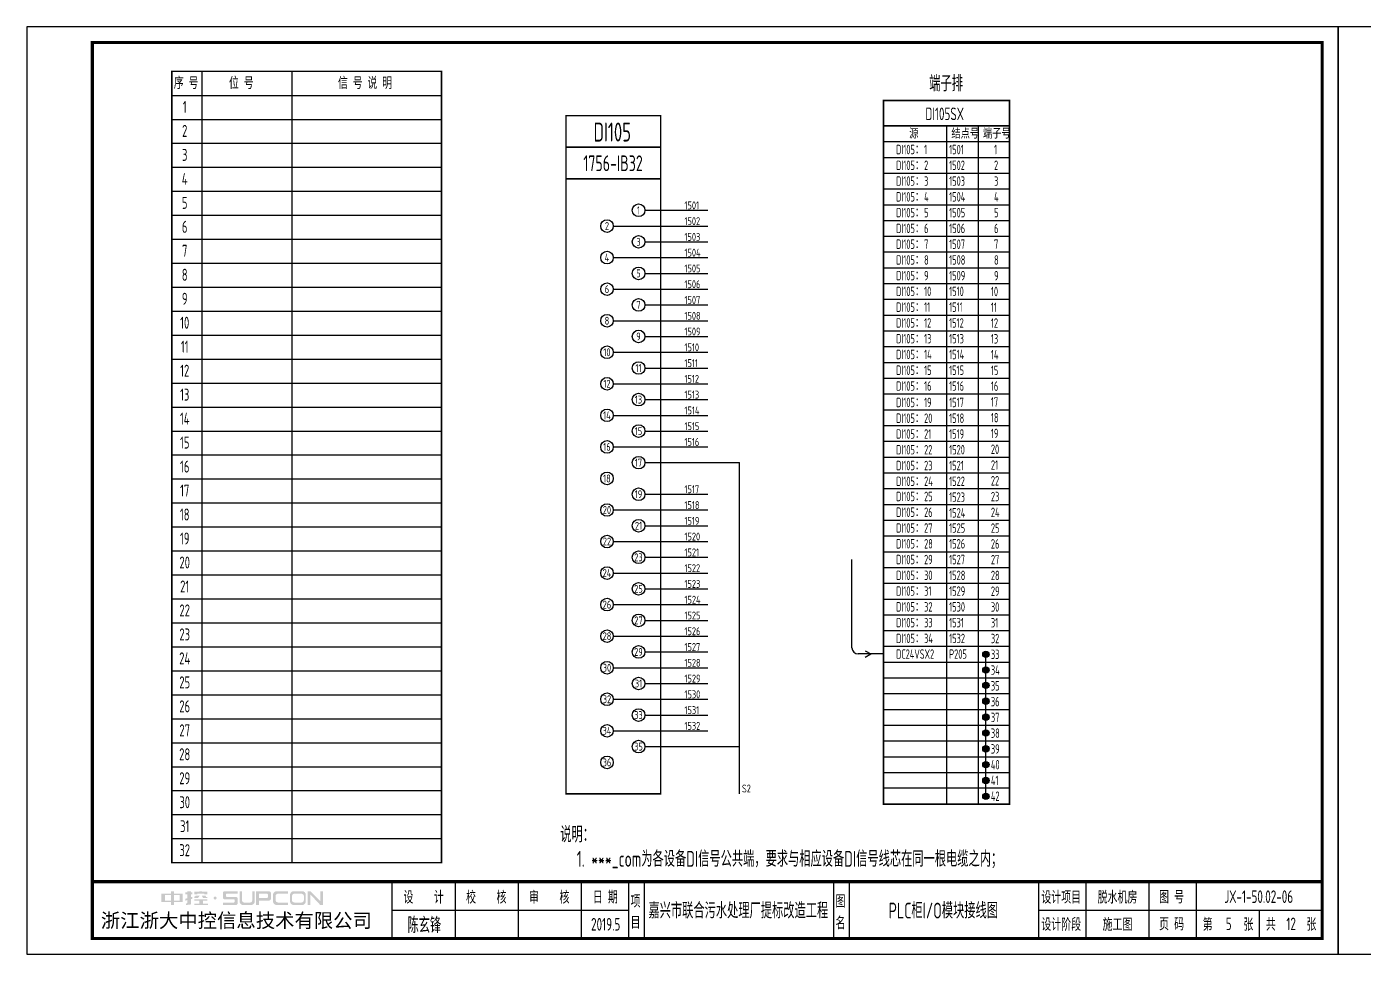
# Model space of a CAD drawing. Header units: millimetres. Extents: x 30557 to 235556, y -116603 to -73383.
# Drawn here: x 102610 to 106851, y -79651 to -76711 of the extents above; entities that cross this region are included whole.
import ezdxf
from ezdxf.enums import TextEntityAlignment as Align

# ---------------------------------------------------------------- set-up
doc = ezdxf.new("R2010")
doc.units = ezdxf.units.MM
doc.layers.add('1', color=3, linetype='Continuous')
doc.layers.add('符号层', color=3, linetype='Continuous')
doc.layers.add('_Drawing', color=7, linetype='Continuous', lineweight=25)
doc.styles.add('supcon', font='sceie.shx', dxfattribs={"width": 0.75, "height": 40, "bigfont": 'sceic.shx'})
doc.styles.add('Title', font='', dxfattribs={"height": 45})
doc.styles.get('Title').set_extended_font_data('SimHei')

# ---------------------------------------------------------------- blocks, each defined once
blk = doc.blocks.new('中控·SUPCON')
at = {"linetype": 'Continuous'}
h = blk.add_hatch(color=2, dxfattribs=at)
h.dxf.hatch_style = 1
h.paths.add_polyline_path([(34, 33), (20, 33), (20, 37), (15, 37), (15, 36), (15, 33), (0, 33), (0, 20), (13, 20), (15, 20), (15, 15), (20, 15), (20, 20), (22, 20), (34, 20)])
h.paths.add_polyline_path([(20, 30), (20, 31), (29, 31), (29, 22), (20, 22)], flags=16)
h.paths.add_polyline_path([(15, 30), (15, 22), (6, 22), (6, 31), (15, 31)], flags=16)
h.paths.add_polyline_path([(47, 32), (49, 32), (49, 35), (47, 35), (47, 37), (41, 37), (41, 35), (38, 35), (38, 32), (41, 32), (41, 25.8), (38, 25), (38, 22), (41, 22.8), (41, 18.3), (39, 17), (39, 15), (47, 16), (47, 24.5), (49, 25), (49, 28), (47, 27.5)])
h.paths.add_polyline_path([(61, 30), (55, 30), (52, 28), (52, 26), (58, 26)])
h.paths.add_polyline_path([(73, 28), (71, 28), (70, 30), (64, 30), (66, 26), (73, 26)])
h.paths.add_polyline_path([(73, 36), (64.6, 36), (64.6, 37), (60.4, 37), (60.4, 36), (52, 36), (52, 32), (56.8, 32), (56.8, 33.1), (68.2, 33.1), (68.2, 32), (73, 32)])
h.paths.add_polyline_path([(66, 22), (73, 22), (73, 24), (52, 24), (52, 22), (60, 22), (60, 17), (52, 17), (52, 15), (74, 15), (74, 17), (66, 17)])
h.paths.add_polyline_path([(82.7, 26.1, 1), (87.6, 26.1, 1)])
h.paths.add_polyline_path([(118, 28), (103.5, 28, -0.414214), (102.5, 29), (102.5, 32, -0.414214), (103.5, 33), (121, 33), (121, 37), (100.5, 37, 0.414214), (97.5, 34), (97.5, 27, 0.414214), (100.5, 24), (115, 24, -0.414214), (116, 23), (116, 20, -0.414214), (115, 19), (97.5, 19), (97.5, 15), (118, 15, 0.414214), (121, 18), (121, 25, 0.414214)])
h.paths.add_polyline_path([(128, 37), (124, 37), (124, 36), (124, 21, 0.414214), (130, 15), (142, 15, 0.414214), (148, 21), (148, 37), (144, 37), (144, 22, -0.414214), (141, 19), (131, 19, -0.414214), (128, 22)])
h.paths.add_polyline_path([(174, 26), (174, 33, 0.414214), (170, 37), (150, 37), (150, 36), (150, 15), (155, 15), (155, 22), (170, 22, 0.414214)])
h.paths.add_polyline_path([(167, 26), (155, 26), (155, 33), (167, 33, -0.414214), (169, 31), (169, 28, -0.414214)], flags=16)
h.paths.add_polyline_path([(201, 19), (185, 19, -0.414214), (181, 23), (181, 29, -0.414214), (185, 33), (201, 33), (201, 37), (183, 37, 0.414214), (177, 31), (177, 21, 0.414214), (183, 15), (201, 15)])
h.paths.add_polyline_path([(229, 21), (229, 31, 0.414214), (223, 37), (210, 37, 0.414214), (204, 31), (204, 21, 0.414214), (210, 15), (223, 15, 0.414214)])
h.paths.add_polyline_path([(207, 23), (207, 29, -0.414214), (211, 33), (222, 33, -0.414214), (226, 29), (226, 23, -0.414214), (222, 19), (211, 19, -0.414214)], flags=16)
h.paths.add_polyline_path([(236, 32.1), (252, 15), (256, 15), (256, 37), (252, 37), (252, 21), (236, 37), (232, 37), (232, 36), (232, 15), (236, 15)])
h = blk.add_hatch(color=2, dxfattribs=at)
h.dxf.hatch_style = 1
h.paths.add_polyline_path([(34, 33), (20, 33), (20, 37), (15, 37), (15, 36), (15, 33), (0, 33), (0, 20), (13, 20), (15, 20), (15, 15), (20, 15), (20, 20), (22, 20), (34, 20)])
h.paths.add_polyline_path([(20, 30), (20, 31), (29, 31), (29, 22), (20, 22)], flags=16)
h.paths.add_polyline_path([(15, 30), (15, 22), (6, 22), (6, 31), (15, 31)], flags=16)
h.paths.add_polyline_path([(47, 32), (49, 32), (49, 35), (47, 35), (47, 37), (41, 37), (41, 35), (38, 35), (38, 32), (41, 32), (41, 25.8), (38, 25), (38, 22), (41, 22.8), (41, 18.3), (39, 17), (39, 15), (47, 16), (47, 24.5), (49, 25), (49, 28), (47, 27.5)])
h.paths.add_polyline_path([(61, 30), (55, 30), (52, 28), (52, 26), (58, 26)])
h.paths.add_polyline_path([(73, 28), (71, 28), (70, 30), (64, 30), (66, 26), (73, 26)])
h.paths.add_polyline_path([(73, 36), (64.6, 36), (64.6, 37), (60.4, 37), (60.4, 36), (52, 36), (52, 32), (56.8, 32), (56.8, 33.1), (68.2, 33.1), (68.2, 32), (73, 32)])
h.paths.add_polyline_path([(66, 22), (73, 22), (73, 24), (52, 24), (52, 22), (60, 22), (60, 17), (52, 17), (52, 15), (74, 15), (74, 17), (66, 17)])
h.paths.add_polyline_path([(82.7, 26.1, 1), (87.6, 26.1, 1)])
h.paths.add_polyline_path([(118, 28), (103.5, 28, -0.414214), (102.5, 29), (102.5, 32, -0.414214), (103.5, 33), (121, 33), (121, 37), (100.5, 37, 0.414214), (97.5, 34), (97.5, 27, 0.414214), (100.5, 24), (115, 24, -0.414214), (116, 23), (116, 20, -0.414214), (115, 19), (97.5, 19), (97.5, 15), (118, 15, 0.414214), (121, 18), (121, 25, 0.414214)])
h.paths.add_polyline_path([(128, 37), (124, 37), (124, 36), (124, 21, 0.414214), (130, 15), (142, 15, 0.414214), (148, 21), (148, 37), (144, 37), (144, 22, -0.414214), (141, 19), (131, 19, -0.414214), (128, 22)])
h.paths.add_polyline_path([(174, 26), (174, 33, 0.414214), (170, 37), (150, 37), (150, 36), (150, 15), (155, 15), (155, 22), (170, 22, 0.414214)])
h.paths.add_polyline_path([(167, 26), (155, 26), (155, 33), (167, 33, -0.414214), (169, 31), (169, 28, -0.414214)], flags=16)
h.paths.add_polyline_path([(201, 19), (185, 19, -0.414214), (181, 23), (181, 29, -0.414214), (185, 33), (201, 33), (201, 37), (183, 37, 0.414214), (177, 31), (177, 21, 0.414214), (183, 15), (201, 15)])
h.paths.add_polyline_path([(229, 21), (229, 31, 0.414214), (223, 37), (210, 37, 0.414214), (204, 31), (204, 21, 0.414214), (210, 15), (223, 15, 0.414214)])
h.paths.add_polyline_path([(207, 23), (207, 29, -0.414214), (211, 33), (222, 33, -0.414214), (226, 29), (226, 23, -0.414214), (222, 19), (211, 19, -0.414214)], flags=16)
h.paths.add_polyline_path([(236, 32.1), (252, 15), (256, 15), (256, 37), (252, 37), (252, 21), (236, 37), (232, 37), (232, 36), (232, 15), (236, 15)])
h = blk.add_hatch(color=2, dxfattribs=at)
h.dxf.hatch_style = 1
h.paths.add_polyline_path([(34, 33), (20, 33), (20, 37), (15, 37), (15, 36), (15, 33), (0, 33), (0, 20), (13, 20), (15, 20), (15, 15), (20, 15), (20, 20), (22, 20), (34, 20)])
h.paths.add_polyline_path([(20, 30), (20, 31), (29, 31), (29, 22), (20, 22)], flags=16)
h.paths.add_polyline_path([(15, 30), (15, 22), (6, 22), (6, 31), (15, 31)], flags=16)
h.paths.add_polyline_path([(47, 32), (49, 32), (49, 35), (47, 35), (47, 37), (41, 37), (41, 35), (38, 35), (38, 32), (41, 32), (41, 25.8), (38, 25), (38, 22), (41, 22.8), (41, 18.3), (39, 17), (39, 15), (47, 16), (47, 24.5), (49, 25), (49, 28), (47, 27.5)])
h.paths.add_polyline_path([(61, 30), (55, 30), (52, 28), (52, 26), (58, 26)])
h.paths.add_polyline_path([(73, 28), (71, 28), (70, 30), (64, 30), (66, 26), (73, 26)])
h.paths.add_polyline_path([(73, 36), (64.6, 36), (64.6, 37), (60.4, 37), (60.4, 36), (52, 36), (52, 32), (56.8, 32), (56.8, 33.1), (68.2, 33.1), (68.2, 32), (73, 32)])
h.paths.add_polyline_path([(66, 22), (73, 22), (73, 24), (52, 24), (52, 22), (60, 22), (60, 17), (52, 17), (52, 15), (74, 15), (74, 17), (66, 17)])
h.paths.add_polyline_path([(82.7, 26.1, 1), (87.6, 26.1, 1)])
h.paths.add_polyline_path([(118, 28), (103.5, 28, -0.414214), (102.5, 29), (102.5, 32, -0.414214), (103.5, 33), (121, 33), (121, 37), (100.5, 37, 0.414214), (97.5, 34), (97.5, 27, 0.414214), (100.5, 24), (115, 24, -0.414214), (116, 23), (116, 20, -0.414214), (115, 19), (97.5, 19), (97.5, 15), (118, 15, 0.414214), (121, 18), (121, 25, 0.414214)])
h.paths.add_polyline_path([(128, 37), (124, 37), (124, 36), (124, 21, 0.414214), (130, 15), (142, 15, 0.414214), (148, 21), (148, 37), (144, 37), (144, 22, -0.414214), (141, 19), (131, 19, -0.414214), (128, 22)])
h.paths.add_polyline_path([(174, 26), (174, 33, 0.414214), (170, 37), (150, 37), (150, 36), (150, 15), (155, 15), (155, 22), (170, 22, 0.414214)])
h.paths.add_polyline_path([(167, 26), (155, 26), (155, 33), (167, 33, -0.414214), (169, 31), (169, 28, -0.414214)], flags=16)
h.paths.add_polyline_path([(201, 19), (185, 19, -0.414214), (181, 23), (181, 29, -0.414214), (185, 33), (201, 33), (201, 37), (183, 37, 0.414214), (177, 31), (177, 21, 0.414214), (183, 15), (201, 15)])
h.paths.add_polyline_path([(229, 21), (229, 31, 0.414214), (223, 37), (210, 37, 0.414214), (204, 31), (204, 21, 0.414214), (210, 15), (223, 15, 0.414214)])
h.paths.add_polyline_path([(207, 23), (207, 29, -0.414214), (211, 33), (222, 33, -0.414214), (226, 29), (226, 23, -0.414214), (222, 19), (211, 19, -0.414214)], flags=16)
h.paths.add_polyline_path([(236, 32.1), (252, 15), (256, 15), (256, 37), (252, 37), (252, 21), (236, 37), (232, 37), (232, 36), (232, 15), (236, 15)])
h = blk.add_hatch(color=2, dxfattribs=at)
h.dxf.hatch_style = 1
h.paths.add_polyline_path([(34, 33), (20, 33), (20, 37), (15, 37), (15, 36), (15, 33), (0, 33), (0, 20), (13, 20), (15, 20), (15, 15), (20, 15), (20, 20), (22, 20), (34, 20)])
h.paths.add_polyline_path([(20, 30), (20, 31), (29, 31), (29, 22), (20, 22)], flags=16)
h.paths.add_polyline_path([(15, 30), (15, 22), (6, 22), (6, 31), (15, 31)], flags=16)
h.paths.add_polyline_path([(47, 32), (49, 32), (49, 35), (47, 35), (47, 37), (41, 37), (41, 35), (38, 35), (38, 32), (41, 32), (41, 25.8), (38, 25), (38, 22), (41, 22.8), (41, 18.3), (39, 17), (39, 15), (47, 16), (47, 24.5), (49, 25), (49, 28), (47, 27.5)])
h.paths.add_polyline_path([(61, 30), (55, 30), (52, 28), (52, 26), (58, 26)])
h.paths.add_polyline_path([(73, 28), (71, 28), (70, 30), (64, 30), (66, 26), (73, 26)])
h.paths.add_polyline_path([(73, 36), (64.6, 36), (64.6, 37), (60.4, 37), (60.4, 36), (52, 36), (52, 32), (56.8, 32), (56.8, 33.1), (68.2, 33.1), (68.2, 32), (73, 32)])
h.paths.add_polyline_path([(66, 22), (73, 22), (73, 24), (52, 24), (52, 22), (60, 22), (60, 17), (52, 17), (52, 15), (74, 15), (74, 17), (66, 17)])
h.paths.add_polyline_path([(82.7, 26.1, 1), (87.6, 26.1, 1)])
h.paths.add_polyline_path([(118, 28), (103.5, 28, -0.414214), (102.5, 29), (102.5, 32, -0.414214), (103.5, 33), (121, 33), (121, 37), (100.5, 37, 0.414214), (97.5, 34), (97.5, 27, 0.414214), (100.5, 24), (115, 24, -0.414214), (116, 23), (116, 20, -0.414214), (115, 19), (97.5, 19), (97.5, 15), (118, 15, 0.414214), (121, 18), (121, 25, 0.414214)])
h.paths.add_polyline_path([(128, 37), (124, 37), (124, 36), (124, 21, 0.414214), (130, 15), (142, 15, 0.414214), (148, 21), (148, 37), (144, 37), (144, 22, -0.414214), (141, 19), (131, 19, -0.414214), (128, 22)])
h.paths.add_polyline_path([(174, 26), (174, 33, 0.414214), (170, 37), (150, 37), (150, 36), (150, 15), (155, 15), (155, 22), (170, 22, 0.414214)])
h.paths.add_polyline_path([(167, 26), (155, 26), (155, 33), (167, 33, -0.414214), (169, 31), (169, 28, -0.414214)], flags=16)
h.paths.add_polyline_path([(201, 19), (185, 19, -0.414214), (181, 23), (181, 29, -0.414214), (185, 33), (201, 33), (201, 37), (183, 37, 0.414214), (177, 31), (177, 21, 0.414214), (183, 15), (201, 15)])
h.paths.add_polyline_path([(229, 21), (229, 31, 0.414214), (223, 37), (210, 37, 0.414214), (204, 31), (204, 21, 0.414214), (210, 15), (223, 15, 0.414214)])
h.paths.add_polyline_path([(207, 23), (207, 29, -0.414214), (211, 33), (222, 33, -0.414214), (226, 29), (226, 23, -0.414214), (222, 19), (211, 19, -0.414214)], flags=16)
h.paths.add_polyline_path([(236, 32.1), (252, 15), (256, 15), (256, 37), (252, 37), (252, 21), (236, 37), (232, 37), (232, 36), (232, 15), (236, 15)])
h = blk.add_hatch(color=2, dxfattribs=at)
h.dxf.hatch_style = 1
h.paths.add_polyline_path([(34, 33), (20, 33), (20, 37), (15, 37), (15, 36), (15, 33), (0, 33), (0, 20), (13, 20), (15, 20), (15, 15), (20, 15), (20, 20), (22, 20), (34, 20)])
h.paths.add_polyline_path([(20, 30), (20, 31), (29, 31), (29, 22), (20, 22)], flags=16)
h.paths.add_polyline_path([(15, 30), (15, 22), (6, 22), (6, 31), (15, 31)], flags=16)
h.paths.add_polyline_path([(47, 32), (49, 32), (49, 35), (47, 35), (47, 37), (41, 37), (41, 35), (38, 35), (38, 32), (41, 32), (41, 25.8), (38, 25), (38, 22), (41, 22.8), (41, 18.3), (39, 17), (39, 15), (47, 16), (47, 24.5), (49, 25), (49, 28), (47, 27.5)])
h.paths.add_polyline_path([(61, 30), (55, 30), (52, 28), (52, 26), (58, 26)])
h.paths.add_polyline_path([(73, 28), (71, 28), (70, 30), (64, 30), (66, 26), (73, 26)])
h.paths.add_polyline_path([(73, 36), (64.6, 36), (64.6, 37), (60.4, 37), (60.4, 36), (52, 36), (52, 32), (56.8, 32), (56.8, 33.1), (68.2, 33.1), (68.2, 32), (73, 32)])
h.paths.add_polyline_path([(66, 22), (73, 22), (73, 24), (52, 24), (52, 22), (60, 22), (60, 17), (52, 17), (52, 15), (74, 15), (74, 17), (66, 17)])
h.paths.add_polyline_path([(82.7, 26.1, 1), (87.6, 26.1, 1)])
h.paths.add_polyline_path([(118, 28), (103.5, 28, -0.414214), (102.5, 29), (102.5, 32, -0.414214), (103.5, 33), (121, 33), (121, 37), (100.5, 37, 0.414214), (97.5, 34), (97.5, 27, 0.414214), (100.5, 24), (115, 24, -0.414214), (116, 23), (116, 20, -0.414214), (115, 19), (97.5, 19), (97.5, 15), (118, 15, 0.414214), (121, 18), (121, 25, 0.414214)])
h.paths.add_polyline_path([(128, 37), (124, 37), (124, 36), (124, 21, 0.414214), (130, 15), (142, 15, 0.414214), (148, 21), (148, 37), (144, 37), (144, 22, -0.414214), (141, 19), (131, 19, -0.414214), (128, 22)])
h.paths.add_polyline_path([(174, 26), (174, 33, 0.414214), (170, 37), (150, 37), (150, 36), (150, 15), (155, 15), (155, 22), (170, 22, 0.414214)])
h.paths.add_polyline_path([(167, 26), (155, 26), (155, 33), (167, 33, -0.414214), (169, 31), (169, 28, -0.414214)], flags=16)
h.paths.add_polyline_path([(201, 19), (185, 19, -0.414214), (181, 23), (181, 29, -0.414214), (185, 33), (201, 33), (201, 37), (183, 37, 0.414214), (177, 31), (177, 21, 0.414214), (183, 15), (201, 15)])
h.paths.add_polyline_path([(229, 21), (229, 31, 0.414214), (223, 37), (210, 37, 0.414214), (204, 31), (204, 21, 0.414214), (210, 15), (223, 15, 0.414214)])
h.paths.add_polyline_path([(207, 23), (207, 29, -0.414214), (211, 33), (222, 33, -0.414214), (226, 29), (226, 23, -0.414214), (222, 19), (211, 19, -0.414214)], flags=16)
h.paths.add_polyline_path([(236, 32.1), (252, 15), (256, 15), (256, 37), (252, 37), (252, 21), (236, 37), (232, 37), (232, 36), (232, 15), (236, 15)])
h = blk.add_hatch(color=2, dxfattribs=at)
h.dxf.hatch_style = 1
h.paths.add_polyline_path([(34, 33), (20, 33), (20, 37), (15, 37), (15, 36), (15, 33), (0, 33), (0, 20), (13, 20), (15, 20), (15, 15), (20, 15), (20, 20), (22, 20), (34, 20)])
h.paths.add_polyline_path([(20, 30), (20, 31), (29, 31), (29, 22), (20, 22)], flags=16)
h.paths.add_polyline_path([(15, 30), (15, 22), (6, 22), (6, 31), (15, 31)], flags=16)
h.paths.add_polyline_path([(47, 32), (49, 32), (49, 35), (47, 35), (47, 37), (41, 37), (41, 35), (38, 35), (38, 32), (41, 32), (41, 25.8), (38, 25), (38, 22), (41, 22.8), (41, 18.3), (39, 17), (39, 15), (47, 16), (47, 24.5), (49, 25), (49, 28), (47, 27.5)])
h.paths.add_polyline_path([(61, 30), (55, 30), (52, 28), (52, 26), (58, 26)])
h.paths.add_polyline_path([(73, 28), (71, 28), (70, 30), (64, 30), (66, 26), (73, 26)])
h.paths.add_polyline_path([(73, 36), (64.6, 36), (64.6, 37), (60.4, 37), (60.4, 36), (52, 36), (52, 32), (56.8, 32), (56.8, 33.1), (68.2, 33.1), (68.2, 32), (73, 32)])
h.paths.add_polyline_path([(66, 22), (73, 22), (73, 24), (52, 24), (52, 22), (60, 22), (60, 17), (52, 17), (52, 15), (74, 15), (74, 17), (66, 17)])
h.paths.add_polyline_path([(82.7, 26.1, 1), (87.6, 26.1, 1)])
h.paths.add_polyline_path([(118, 28), (103.5, 28, -0.414214), (102.5, 29), (102.5, 32, -0.414214), (103.5, 33), (121, 33), (121, 37), (100.5, 37, 0.414214), (97.5, 34), (97.5, 27, 0.414214), (100.5, 24), (115, 24, -0.414214), (116, 23), (116, 20, -0.414214), (115, 19), (97.5, 19), (97.5, 15), (118, 15, 0.414214), (121, 18), (121, 25, 0.414214)])
h.paths.add_polyline_path([(128, 37), (124, 37), (124, 36), (124, 21, 0.414214), (130, 15), (142, 15, 0.414214), (148, 21), (148, 37), (144, 37), (144, 22, -0.414214), (141, 19), (131, 19, -0.414214), (128, 22)])
h.paths.add_polyline_path([(174, 26), (174, 33, 0.414214), (170, 37), (150, 37), (150, 36), (150, 15), (155, 15), (155, 22), (170, 22, 0.414214)])
h.paths.add_polyline_path([(167, 26), (155, 26), (155, 33), (167, 33, -0.414214), (169, 31), (169, 28, -0.414214)], flags=16)
h.paths.add_polyline_path([(201, 19), (185, 19, -0.414214), (181, 23), (181, 29, -0.414214), (185, 33), (201, 33), (201, 37), (183, 37, 0.414214), (177, 31), (177, 21, 0.414214), (183, 15), (201, 15)])
h.paths.add_polyline_path([(229, 21), (229, 31, 0.414214), (223, 37), (210, 37, 0.414214), (204, 31), (204, 21, 0.414214), (210, 15), (223, 15, 0.414214)])
h.paths.add_polyline_path([(207, 23), (207, 29, -0.414214), (211, 33), (222, 33, -0.414214), (226, 29), (226, 23, -0.414214), (222, 19), (211, 19, -0.414214)], flags=16)
h.paths.add_polyline_path([(236, 32.1), (252, 15), (256, 15), (256, 37), (252, 37), (252, 21), (236, 37), (232, 37), (232, 36), (232, 15), (236, 15)])
blk = doc.blocks.new('supcon图框')
at = {"linetype": 'Continuous'}
for p, q in [((6145.7, 4361.7), (1987.7, 4361.7)), ((1987.7, 4361.7), (1987.7, 1421.7)), ((6145.7, 1421.7), (6145.7, 4361.7)), ((1987.7, 1421.7), (6145.7, 1421.7))]:
    blk.add_line(p, q, dxfattribs=at)
for p, q in [((3145.7, 1651.7), (3145.7, 1471.7)), ((3345.7, 1651.7), (3345.7, 1471.7)), ((3545.7, 1651.7), (3545.7, 1471.7)), ((3745.7, 1651.7), (3745.7, 1471.7)), ((3895.7, 1651.7), (3895.7, 1471.7)), ((3945.7, 1651.7), (3945.7, 1471.7)), ((4545.7, 1651.7), (4545.7, 1471.7)), ((4595.7, 1651.7), (4595.7, 1471.7)), ((5195.7, 1651.7), (5195.7, 1471.7)), ((5345.7, 1651.7), (5345.7, 1471.7)), ((5545.7, 1651.7), (5545.7, 1471.7)), ((5695.7, 1651.7), (5695.7, 1471.7)), ((3145.7, 1561.7), (3895.7, 1561.7)), ((5195.7, 1561.7), (6095.7, 1561.7)), ((5895.7, 1561.7), (5895.7, 1471.7))]:
    blk.add_line(p, q)
at = {"linetype": 'Continuous', "const_width": 10}
blk.add_lwpolyline([(2195.7, 4311.7), (6095.7, 4311.7), (6095.7, 1471.7), (2195.7, 1471.7)], close=True, dxfattribs=at)
blk.add_lwpolyline([(2195.7, 1651.7), (6095.7, 1651.7)], dxfattribs=at)
at = {"linetype": 'Continuous', "xscale": 2, "yscale": 2, "zscale": 2}
blk.add_blockref('中控·SUPCON', (2414.6, 1547.7), dxfattribs=at)
at = {"style": 'supcon', "width": 0.75}
for s, p in [('设    计', (3246.2, 1604.2)), ('校    核', (3444.8, 1604.2)), ('审    核', (3644.5, 1604.2)), ('日 期', (3822.5, 1604.2)), ('项', (3918.2, 1590.7)), ('图', (4568.2, 1590.7)), ('设计项目', (5268, 1604.2)), ('图 号', (5618, 1604.2)), ('目', (3918.2, 1522.9)), ('名', (4568.2, 1522.9)), ('设计阶段', (5268, 1518.1)), ('施工图', (5446.5, 1518.1)), ('页 码', (5618, 1518.1)), ('第      张', (5797, 1518.1)), ('共      张', (5997, 1518.1))]:
    blk.add_text(s, height=40, dxfattribs=at).set_placement(p, align=Align.MIDDLE)
at = {"style": 'Title'}
blk.add_text('浙江浙大中控信息技术有限公司', height=45, dxfattribs=at).set_placement((2222.8, 1506.2))
blk = doc.blocks.new('DI端子_42')
at = {"lineweight": -3}
h = blk.add_hatch(color=256, dxfattribs=at)
h.dxf.hatch_style = 1
h.paths.add_polyline_path([(10680.5, 453.6, 1), (10660.5, 453.6, 1)])
h = blk.add_hatch(color=256, dxfattribs=at)
h.dxf.hatch_style = 1
h.paths.add_polyline_path([(10680.5, 403.6, 1), (10660.5, 403.6, 1)])
h = blk.add_hatch(color=256, dxfattribs=at)
h.dxf.hatch_style = 1
h.paths.add_polyline_path([(10680.5, 354.9, 1), (10660.5, 354.9, 1)])
h = blk.add_hatch(color=256, dxfattribs=at)
h.dxf.hatch_style = 1
h.paths.add_polyline_path([(10680.5, 304.9, 1), (10660.5, 304.9, 1)])
h = blk.add_hatch(color=256, dxfattribs=at)
h.dxf.hatch_style = 1
h.paths.add_polyline_path([(10680.5, 254.2, 1), (10660.5, 254.2, 1)])
h = blk.add_hatch(color=256, dxfattribs=at)
h.dxf.hatch_style = 1
h.paths.add_polyline_path([(10680.5, 204.2, 1), (10660.5, 204.2, 1)])
h = blk.add_hatch(color=256, dxfattribs=at)
h.dxf.hatch_style = 1
h.paths.add_polyline_path([(10680.5, 153.8, 1), (10660.5, 153.8, 1)])
h = blk.add_hatch(color=256, dxfattribs=at)
h.dxf.hatch_style = 1
h.paths.add_polyline_path([(10680.5, 103.8, 1), (10660.5, 103.8, 1)])
h = blk.add_hatch(color=256, dxfattribs=at)
h.dxf.hatch_style = 1
h.paths.add_polyline_path([(10680.5, 53.5, 1), (10660.5, 53.5, 1)])
h = blk.add_hatch(color=256, dxfattribs=at)
h.dxf.hatch_style = 1
h.paths.add_polyline_path([(10680.5, 3.5, 1), (10660.5, 3.5, 1)])
for p, q in [((10345.5, 2208.8), (10345.5, 78.8)), ((10745.5, 2208.8), (10345.5, 2208.8)), ((10745.5, 78.8), (10745.5, 2208.8)), ((10545.5, 2128.8), (10545.5, 78.8)), ((10645.5, 2128.8), (10645.5, 78.8)), ((10345.5, 2078.8), (10745.5, 2078.8)), ((10345.5, 2028.8), (10745.5, 2028.8)), ((10345.5, 1978.8), (10745.5, 1978.8)), ((10345.5, 1928.8), (10745.5, 1928.8)), ((10345.5, 1878.8), (10745.5, 1878.8)), ((10345.5, 1828.8), (10745.5, 1828.8)), ((10345.5, 1778.8), (10745.5, 1778.8)), ((10345.5, 1728.8), (10745.5, 1728.8)), ((10345.5, 1678.8), (10745.5, 1678.8)), ((10345.5, 1628.8), (10745.5, 1628.8)), ((10345.5, 1578.8), (10745.5, 1578.8)), ((10345.5, 1528.8), (10745.5, 1528.8)), ((10345.5, 1478.8), (10745.5, 1478.8)), ((10345.5, 1428.8), (10745.5, 1428.8)), ((10345.5, 1378.8), (10745.5, 1378.8)), ((10345.5, 1328.8), (10745.5, 1328.8)), ((10345.5, 1278.8), (10745.5, 1278.8)), ((10345.5, 1228.8), (10745.5, 1228.8)), ((10345.5, 1178.8), (10745.5, 1178.8)), ((10345.5, 1128.8), (10745.5, 1128.8)), ((10345.5, 1078.8), (10745.5, 1078.8)), ((10345.5, 1028.8), (10745.5, 1028.8)), ((10345.5, 978.8), (10745.5, 978.8)), ((10345.5, 928.8), (10745.5, 928.8)), ((10345.5, 878.8), (10745.5, 878.8)), ((10345.5, 828.8), (10745.5, 828.8)), ((10345.5, 778.8), (10745.5, 778.8)), ((10345.5, 728.8), (10745.5, 728.8)), ((10345.5, 678.8), (10745.5, 678.8)), ((10345.5, 628.8), (10745.5, 628.8)), ((10345.5, 578.8), (10745.5, 578.8)), ((10345.5, 528.8), (10745.5, 528.8)), ((10345.5, 478.8), (10745.5, 478.8)), ((10345.5, 428.8), (10745.5, 428.8)), ((10345.5, 378.8), (10745.5, 378.8)), ((10345.5, 328.8), (10745.5, 328.8)), ((10345.5, 278.8), (10745.5, 278.8)), ((10345.5, 228.8), (10745.5, 228.8)), ((10345.5, 178.8), (10745.5, 178.8)), ((10345.5, 128.8), (10745.5, 128.8))]:
    blk.add_line(p, q, dxfattribs=at)
for p, q in [((10345.5, 2208.8), (10745.5, 2208.8)), ((10345.5, -21.2), (10345.5, 2208.8)), ((10745.5, 2208.8), (10745.5, -21.2)), ((10670, 2.9), (10670, 454.3)), ((10345.5, 78.8), (10745.5, 78.8)), ((10345.5, 28.8), (10345.5, 78.8)), ((10545.5, 78.8), (10545.5, -21.2)), ((10645.5, 78.8), (10645.5, -21.2)), ((10745.5, 78.8), (10745.5, 28.8)), ((10745.5, 28.8), (10345.5, 28.8)), ((10345.5, -21.2), (10345.5, 28.8)), ((10745.5, 28.8), (10745.5, -21.2)), ((10745.5, -21.2), (10345.5, -21.2)), ((10745.5, -21.2), (10345.5, -21.2))]:
    blk.add_line(p, q)
at = {"const_width": 5}
blk.add_lwpolyline([(10345.5, 2208.8), (10745.5, 2208.8), (10745.5, -21.2), (10345.5, -21.2), (10345.5, 2208.8)], dxfattribs=at)
at = {"lineweight": -3, "const_width": 5}
blk.add_lwpolyline([(10345.5, 2128.8), (10745.5, 2128.8)], dxfattribs=at)
at = {"lineweight": -3}
for centre in [(10670.5, 453.6), (10670.5, 403.6), (10670.5, 354.9), (10670.5, 304.9), (10670.5, 254.2), (10670.5, 204.2), (10670.5, 153.8), (10670.5, 103.8), (10670.5, 53.5), (10670.5, 3.5)]:
    blk.add_circle(centre, 10, dxfattribs=at)
at = {"color": 7, "style": 'supcon', "width": 0.75}
for s, p in [('源', (10427.3, 2088.6)), ('结点号', (10561.2, 2088.6)), ('端子号', (10661.2, 2088.6)), ('1', (10696.4, 2038.6)), ('2', (10696.4, 1988.6)), ('3', (10696.4, 1938.6)), ('4', (10696.4, 1888.6)), ('5', (10696.4, 1838.6)), ('6', (10696.4, 1788.6)), ('7', (10696.4, 1738.6)), ('8', (10696.4, 1688.6)), ('9', (10696.4, 1638.6)), ('10', (10686.4, 1588.6)), ('11', (10686.4, 1538.6)), ('12', (10686.4, 1488.6)), ('13', (10686.4, 1438.6)), ('14', (10686.4, 1388.6)), ('15', (10686.4, 1338.6)), ('16', (10686.4, 1288.6)), ('17', (10686.4, 1238.6)), ('18', (10686.4, 1188.6)), ('19', (10686.4, 1138.6)), ('20', (10686.4, 1088.6)), ('21', (10686.4, 1038.6)), ('22', (10686.4, 988.6)), ('23', (10686.4, 938.6)), ('24', (10686.4, 888.6)), ('25', (10686.4, 838.6)), ('26', (10686.4, 788.6)), ('27', (10686.4, 738.6)), ('28', (10686.4, 688.6)), ('29', (10686.4, 638.6)), ('30', (10686.4, 588.6)), ('31', (10686.4, 538.6)), ('32', (10686.4, 488.6)), ('33', (10686.4, 438.6)), ('34', (10686.4, 388.6)), ('35', (10686.4, 338.6)), ('36', (10686.4, 288.6)), ('37', (10686.4, 238.6)), ('38', (10686.4, 188.6)), ('39', (10686.4, 138.6)), ('40', (10686.4, 88.6)), ('41', (10686.4, 38.6)), ('42', (10686.4, -11.2))]:
    blk.add_text(s, height=30, dxfattribs=at).set_placement(p)
blk = doc.blocks.new('1756-IB32')
at = {"linetype": 'Continuous'}
for p, q in [((13409.3, 32239.5), (13609.3, 32239.5)), ((13309.3, 32189.5), (13609.3, 32189.5)), ((13409.3, 32139.5), (13609.3, 32139.5)), ((13309.3, 32089.5), (13609.3, 32089.5)), ((13409.3, 32039.5), (13609.3, 32039.5)), ((13309.3, 31989.5), (13609.3, 31989.5)), ((13409.3, 31939.5), (13609.3, 31939.5)), ((13309.3, 31889.5), (13609.3, 31889.5)), ((13409.3, 31839.5), (13609.3, 31839.5)), ((13309.3, 31789.5), (13609.3, 31789.5)), ((13409.3, 31739.5), (13609.3, 31739.5)), ((13309.3, 31689.5), (13609.3, 31689.5)), ((13409.3, 31639.5), (13609.3, 31639.5)), ((13309.3, 31589.5), (13609.3, 31589.5)), ((13409.3, 31539.5), (13609.3, 31539.5)), ((13309.3, 31489.5), (13609.3, 31489.5)), ((13409.3, 31339.5), (13609.3, 31339.5)), ((13309.3, 31289.5), (13609.3, 31289.5)), ((13409.3, 31239.5), (13609.3, 31239.5)), ((13309.3, 31189.5), (13609.3, 31189.5)), ((13409.3, 31139.5), (13609.3, 31139.5)), ((13309.3, 31089.5), (13609.3, 31089.5)), ((13409.3, 31039.5), (13609.3, 31039.5)), ((13309.3, 30989.5), (13609.3, 30989.5)), ((13409.3, 30939.5), (13609.3, 30939.5)), ((13309.3, 30889.5), (13609.3, 30889.5)), ((13409.3, 30839.5), (13609.3, 30839.5)), ((13309.3, 30789.5), (13609.3, 30789.5)), ((13409.3, 30739.5), (13609.3, 30739.5)), ((13309.3, 30689.5), (13609.3, 30689.5)), ((13409.3, 30639.5), (13609.3, 30639.5)), ((13309.3, 30589.5), (13609.3, 30589.5))]:
    blk.add_line(p, q, dxfattribs=at)
at = {"color": 5, "linetype": 'Continuous'}
for p, q in [((13409.3, 31439.5), (13709.3, 31439.5)), ((13709.3, 30389.5), (13709.3, 31439.5)), ((13409.3, 30539.5), (13709.3, 30539.5))]:
    blk.add_line(p, q, dxfattribs=at)
at = {"linetype": 'Continuous', "const_width": 5}
blk.add_lwpolyline([(13159.3, 32539.5), (13459.3, 32539.5), (13459.3, 30389.5), (13159.3, 30389.5)], close=True, dxfattribs=at)
for points in [[(13159.3, 32439.5), (13459.3, 32439.5)], [(13159.3, 32339.5), (13459.3, 32339.5)]]:
    blk.add_lwpolyline(points, dxfattribs=at)
at = {"lineweight": -3}
for centre in [(13389.3, 32239.5), (13289.3, 32189.5), (13389.3, 32139.5), (13289.3, 32089.5), (13389.3, 32039.5), (13289.3, 31989.5), (13389.3, 31939.5), (13289.3, 31889.5), (13389.3, 31839.5), (13289.3, 31789.5), (13389.3, 31739.5), (13289.3, 31689.5), (13389.3, 31639.5), (13289.3, 31589.5), (13389.3, 31539.5), (13289.3, 31489.5), (13389.3, 31439.5), (13289.3, 31389.5), (13389.3, 31339.5), (13289.3, 31289.5), (13389.3, 31239.5), (13289.3, 31189.5), (13389.3, 31139.5), (13289.3, 31089.5), (13389.3, 31039.5), (13289.3, 30989.5), (13389.3, 30939.5), (13289.3, 30889.5), (13389.3, 30839.5), (13289.3, 30789.5), (13389.3, 30739.5), (13289.3, 30689.5), (13389.3, 30639.5), (13289.3, 30589.5), (13389.3, 30539.5), (13289.3, 30489.5)]:
    blk.add_circle(centre, 20, dxfattribs=at)
at = {"color": 7, "style": 'supcon', "width": 0.75}
blk.add_text('1756-IB32', height=50, dxfattribs=at).set_placement((13308.4, 32388.6), align=Align.MIDDLE)
at = {"style": 'supcon', "width": 0.75}
for s, p in [('1', (13389.1, 32239.5)), ('2', (13289.1, 32189.5)), ('3', (13389.1, 32139.5)), ('4', (13289.1, 32089.5)), ('5', (13389.1, 32039.5)), ('6', (13289.1, 31989.5)), ('7', (13389.1, 31939.5)), ('8', (13289.1, 31889.5)), ('9', (13389.1, 31839.5)), ('10', (13289.1, 31789.5)), ('11', (13389.1, 31739.5)), ('12', (13289.1, 31689.5)), ('13', (13389.1, 31639.5)), ('14', (13289.1, 31589.5)), ('15', (13389.1, 31539.5)), ('16', (13289.1, 31489.5)), ('17', (13389.1, 31439.5)), ('18', (13289.1, 31389.5)), ('19', (13389.1, 31339.5)), ('20', (13289.1, 31289.5)), ('21', (13389.1, 31239.5)), ('22', (13289.1, 31189.5)), ('23', (13389.1, 31139.5)), ('24', (13289.1, 31089.5)), ('25', (13389.1, 31039.5)), ('26', (13289.1, 30989.5)), ('27', (13389.1, 30939.5)), ('28', (13289.1, 30889.5)), ('29', (13389.1, 30839.5)), ('30', (13289.1, 30789.5)), ('31', (13389.1, 30739.5)), ('32', (13289.1, 30689.5)), ('33', (13389.1, 30639.5)), ('34', (13289.1, 30589.5)), ('35', (13389.1, 30539.5)), ('36', (13289.1, 30489.5))]:
    blk.add_text(s, height=25, dxfattribs=at).set_placement(p, align=Align.MIDDLE)

msp = doc.modelspace()

# ---------------------------------------------------------------- linework, layer by layer
at = {"lineweight": -3}
for p, q in [((103164.8, -76852.3), (103164.8, -77612.3)), ((103449.8, -76852.3), (103449.8, -77612.3)), ((103069.8, -76928.3), (103924.8, -76928.3)), ((103069.8, -77004.3), (103924.8, -77004.3)), ((103069.8, -77080.3), (103924.8, -77080.3)), ((103069.8, -77156.3), (103924.8, -77156.3)), ((103069.8, -77232.3), (103924.8, -77232.3)), ((103069.8, -77308.3), (103924.8, -77308.3)), ((103069.8, -77384.3), (103924.8, -77384.3)), ((103069.8, -77460.3), (103924.8, -77460.3)), ((103069.8, -77536.3), (103924.8, -77536.3)), ((103069.8, -77612.3), (103924.8, -77612.3)), ((103164.8, -77612.3), (103164.8, -79360.3)), ((103449.8, -77612.3), (103449.8, -79360.3)), ((103069.8, -77688.3), (103924.8, -77688.3)), ((103069.8, -77764.3), (103924.8, -77764.3)), ((103069.8, -77840.3), (103924.8, -77840.3)), ((103069.8, -77916.3), (103924.8, -77916.3)), ((103069.8, -77992.3), (103924.8, -77992.3)), ((103069.8, -78068.3), (103924.8, -78068.3)), ((103069.8, -78144.3), (103924.8, -78144.3)), ((103069.8, -78220.3), (103924.8, -78220.3)), ((103069.8, -78296.3), (103924.8, -78296.3)), ((103069.8, -78372.3), (103924.8, -78372.3)), ((103069.8, -78448.3), (103924.8, -78448.3)), ((103069.8, -78524.3), (103924.8, -78524.3)), ((103069.8, -78600.3), (103924.8, -78600.3)), ((103069.8, -78676.3), (103924.8, -78676.3)), ((103069.8, -78752.3), (103924.8, -78752.3)), ((103069.8, -78828.3), (103924.8, -78828.3)), ((103069.8, -78904.3), (103924.8, -78904.3)), ((103069.8, -78980.3), (103924.8, -78980.3)), ((103069.8, -79056.3), (103924.8, -79056.3)), ((103069.8, -79132.3), (103924.8, -79132.3)), ((103069.8, -79208.3), (103924.8, -79208.3)), ((103069.8, -79284.3), (103924.8, -79284.3)), ((103069.8, -79360.3), (103924.8, -79360.3))]:
    msp.add_line(p, q, dxfattribs=at)
at = {"color": 37, "linetype": 'Continuous'}
for p, q in [((105225.9, -78679.1), (105225.9, -78399.1)), ((105325.9, -78699.1), (105245.9, -78699.1)), ((105268.6, -78689.1), (105285.9, -78699.1)), ((105268.6, -78709.1), (105285.9, -78699.1))]:
    msp.add_line(p, q, dxfattribs=at)
at = {"lineweight": -3, "const_width": 4.75}
msp.add_lwpolyline([(103069.8, -76852.3), (103069.8, -79360.3), (103924.8, -79360.3), (103924.8, -76852.3)], close=True, dxfattribs=at)
at = {"color": 37, "linetype": 'Continuous'}
msp.add_arc((105245.9, -78679.1), 20, 180, 270, dxfattribs=at)

# ---------------------------------------------------------------- block references
for name, p in [('supcon图框', (100621.8, -81072.6)), ('supcon图框', (104779.8, -81072.6)), ('DI端子_42', (94980.4, -79153.6))]:
    msp.add_blockref(name, p)
at = {"color": 1}
msp.add_blockref('1756-IB32', (91160.2, -109532.1), dxfattribs=at)

# ---------------------------------------------------------------- texts
at = {"style": 'supcon', "width": 0.75}
for s, p in [('序 号', (103114.9, -76908)), ('位 号', (103290, -76908)), ('信 号 说 明', (103682.3, -76908)), ('1', (103110.4, -76984)), ('2', (103110.4, -77060)), ('3', (103110.4, -77136)), ('4', (103110.4, -77212)), ('5', (103110.4, -77288)), ('6', (103110.4, -77364)), ('7', (103110.4, -77440)), ('8', (103110.4, -77516)), ('9', (103110.4, -77592)), ('10', (103110.4, -77668)), ('11', (103110.4, -77744)), ('12', (103110.4, -77820)), ('13', (103110.4, -77896)), ('14', (103110.4, -77972)), ('15', (103110.4, -78048)), ('16', (103110.4, -78124)), ('17', (103110.4, -78200)), ('18', (103110.4, -78276)), ('19', (103110.4, -78352)), ('20', (103110.4, -78428)), ('21', (103110.4, -78504)), ('22', (103110.4, -78580)), ('23', (103110.4, -78656)), ('24', (103110.4, -78732)), ('25', (103110.4, -78808)), ('26', (103110.4, -78884)), ('27', (103110.4, -78960)), ('28', (103110.4, -79036)), ('29', (103110.4, -79112)), ('30', (103110.4, -79188)), ('31', (103110.4, -79264)), ('32', (103110.4, -79340))]:
    msp.add_text(s, height=38, dxfattribs=at).set_placement(p, align=Align.CENTER)
at = {"color": 3, "style": 'supcon', "width": 0.75}
for s, height, p in [('DI105', 60, (104466.2, -77044.6)), ('脱水机房', 40, (106068.2, -79468.3)), ('陈玄锋', 50, (103870.3, -79555.9)), ('2019.5', 40, (104445.3, -79555.9)), ('5', 40, (106420.8, -79554.5)), ('12', 40, (106618.8, -79554.5))]:
    msp.add_text(s, height=height, dxfattribs=at).set_placement(p, align=Align.MIDDLE)
for s, p in [('DI105：1', (105366.3, -77115)), ('DI105：2', (105366.3, -77165)), ('DI105：3', (105366.3, -77215)), ('DI105：4', (105366.3, -77265)), ('DI105：5', (105366.3, -77315)), ('DI105：6', (105366.3, -77365)), ('DI105：7', (105366.3, -77415)), ('DI105：8', (105366.3, -77465)), ('DI105：9', (105366.3, -77514.6)), ('DI105：10', (105366.3, -77564.6)), ('DI105：11', (105366.3, -77614.6)), ('DI105：12', (105366.3, -77664.6)), ('DI105：13', (105366.3, -77714.6)), ('DI105：14', (105366.3, -77764.6)), ('DI105：15', (105366.3, -77814.6)), ('DI105：16', (105366.3, -77864.6)), ('DI105：19', (105366.3, -77916.7)), ('DI105：20', (105366.3, -77966.7)), ('DI105：21', (105366.3, -78016.7)), ('DI105：22', (105366.3, -78066.7)), ('DI105：23', (105366.3, -78116.7)), ('DI105：24', (105366.3, -78166.7)), ('DI105：25', (105366.3, -78214.7)), ('DI105：26', (105366.3, -78264.7)), ('DI105：27', (105366.3, -78314.7)), ('DI105：28', (105366.3, -78364.7)), ('DI105：29', (105366.3, -78414.7)), ('DI105：30', (105366.3, -78464.7)), ('DI105：31', (105366.3, -78514.7)), ('DI105：32', (105366.3, -78564.7)), ('DI105：33', (105366.3, -78614.7)), ('DI105：34', (105366.3, -78664.7))]:
    msp.add_text(s, height=30, dxfattribs=at).set_placement(p)
at = {"color": 7, "style": 'supcon', "width": 0.75}
msp.add_text('DC24VSX2', height=30, dxfattribs=at).set_placement((105366.3, -78714.3))
at = {"layer": '1', "style": 'supcon', "width": 0.75}
msp.add_text('DI105SX', height=40, dxfattribs=at).set_placement((105520.2, -77006.9), align=Align.CENTER)
at = {"layer": '1', "color": 3, "style": 'supcon', "width": 0.75}
for s, height, p in [('1501', 30, (105534.5, -77115)), ('1502', 30, (105534.5, -77165)), ('1503', 30, (105534.5, -77215)), ('1501', 25, (104695.2, -77289.5)), ('1504', 30, (105534.5, -77265)), ('1502', 25, (104695.2, -77339.5)), ('1505', 30, (105534.5, -77315)), ('1506', 30, (105534.5, -77365)), ('1503', 25, (104695.2, -77389.5)), ('1507', 30, (105534.5, -77415)), ('1504', 25, (104695.2, -77439.5)), ('1508', 30, (105534.5, -77465)), ('1505', 25, (104695.2, -77489.5)), ('1509', 30, (105534.5, -77514.6)), ('1506', 25, (104695.2, -77539.5)), ('1507', 25, (104695.2, -77589.5)), ('1510', 30, (105534.5, -77564.6)), ('1511', 30, (105534.5, -77614.6)), ('1508', 25, (104695.2, -77639.5)), ('1512', 30, (105534.5, -77664.6)), ('1509', 25, (104695.2, -77689.5)), ('1513', 30, (105534.5, -77714.6)), ('1510', 25, (104695.2, -77739.5)), ('1514', 30, (105534.5, -77764.6)), ('1511', 25, (104695.2, -77789.5)), ('1512', 25, (104695.2, -77839.5)), ('1515', 30, (105534.5, -77814.6)), ('1513', 25, (104695.2, -77889.5)), ('1516', 30, (105534.5, -77864.6)), ('1517', 30, (105534.5, -77916.7)), ('1514', 25, (104695.2, -77939.5)), ('1518', 30, (105534.5, -77966.7)), ('1515', 25, (104695.2, -77989.5)), ('1519', 30, (105534.5, -78016.7)), ('1516', 25, (104695.2, -78039.5)), ('1520', 30, (105534.5, -78066.7)), ('1521', 30, (105534.5, -78116.7)), ('1517', 25, (104695.2, -78189.5)), ('1522', 30, (105534.5, -78166.7)), ('1523', 30, (105534.5, -78216.7)), ('1518', 25, (104695.2, -78239.5)), ('1524', 30, (105534.5, -78266.7)), ('1519', 25, (104695.2, -78289.5)), ('1525', 30, (105534.5, -78314.7)), ('1520', 25, (104695.2, -78339.5)), ('1521', 25, (104695.2, -78389.5)), ('1526', 30, (105534.5, -78364.7)), ('1522', 25, (104695.2, -78439.5)), ('1527', 30, (105534.5, -78414.7)), ('1528', 30, (105534.5, -78464.7)), ('1523', 25, (104695.2, -78489.5)), ('1529', 30, (105534.5, -78514.7)), ('1524', 25, (104695.2, -78539.5)), ('1530', 30, (105534.5, -78564.7)), ('1525', 25, (104695.2, -78589.5)), ('1531', 30, (105534.5, -78614.7)), ('1526', 25, (104695.2, -78639.5)), ('1527', 25, (104695.2, -78689.5)), ('1532', 30, (105534.5, -78664.7)), ('1528', 25, (104695.2, -78739.5)), ('P205', 30, (105534.5, -78714.3)), ('1529', 25, (104695.2, -78789.5)), ('1530', 25, (104695.2, -78839.5)), ('1531', 25, (104695.2, -78889.5)), ('1532', 25, (104695.2, -78939.5)), ('S2', 25, (104877.5, -79138.1))]:
    msp.add_text(s, height=height, dxfattribs=at).set_placement(p)
at = {"layer": '_Drawing', "color": 3, "style": 'supcon', "width": 0.75}
for s, height, p in [('说明：', 50, (104354.7, -79268.8)), ('1. ***_com为各设备DI信号公共端，要求与相应设备DI信号线芯在同一根电缆之内；', 50, (105028.1, -79348.1)), ('JX-1-50.02-06', 40, (106516, -79468.3)), ('嘉兴市联合污水处理厂提标改造工程', 50, (104865.9, -79509.8)), ('PLC柜I/O模块接线图', 50, (105515.9, -79509.8))]:
    msp.add_text(s, height=height, dxfattribs=at).set_placement(p, align=Align.MIDDLE)
at = {"layer": '符号层', "color": 4, "style": 'supcon', "width": 0.75}
msp.add_text('端子排', height=50, dxfattribs=at).set_placement((105471.3, -76915.5))

doc.saveas('drawing.dxf')
